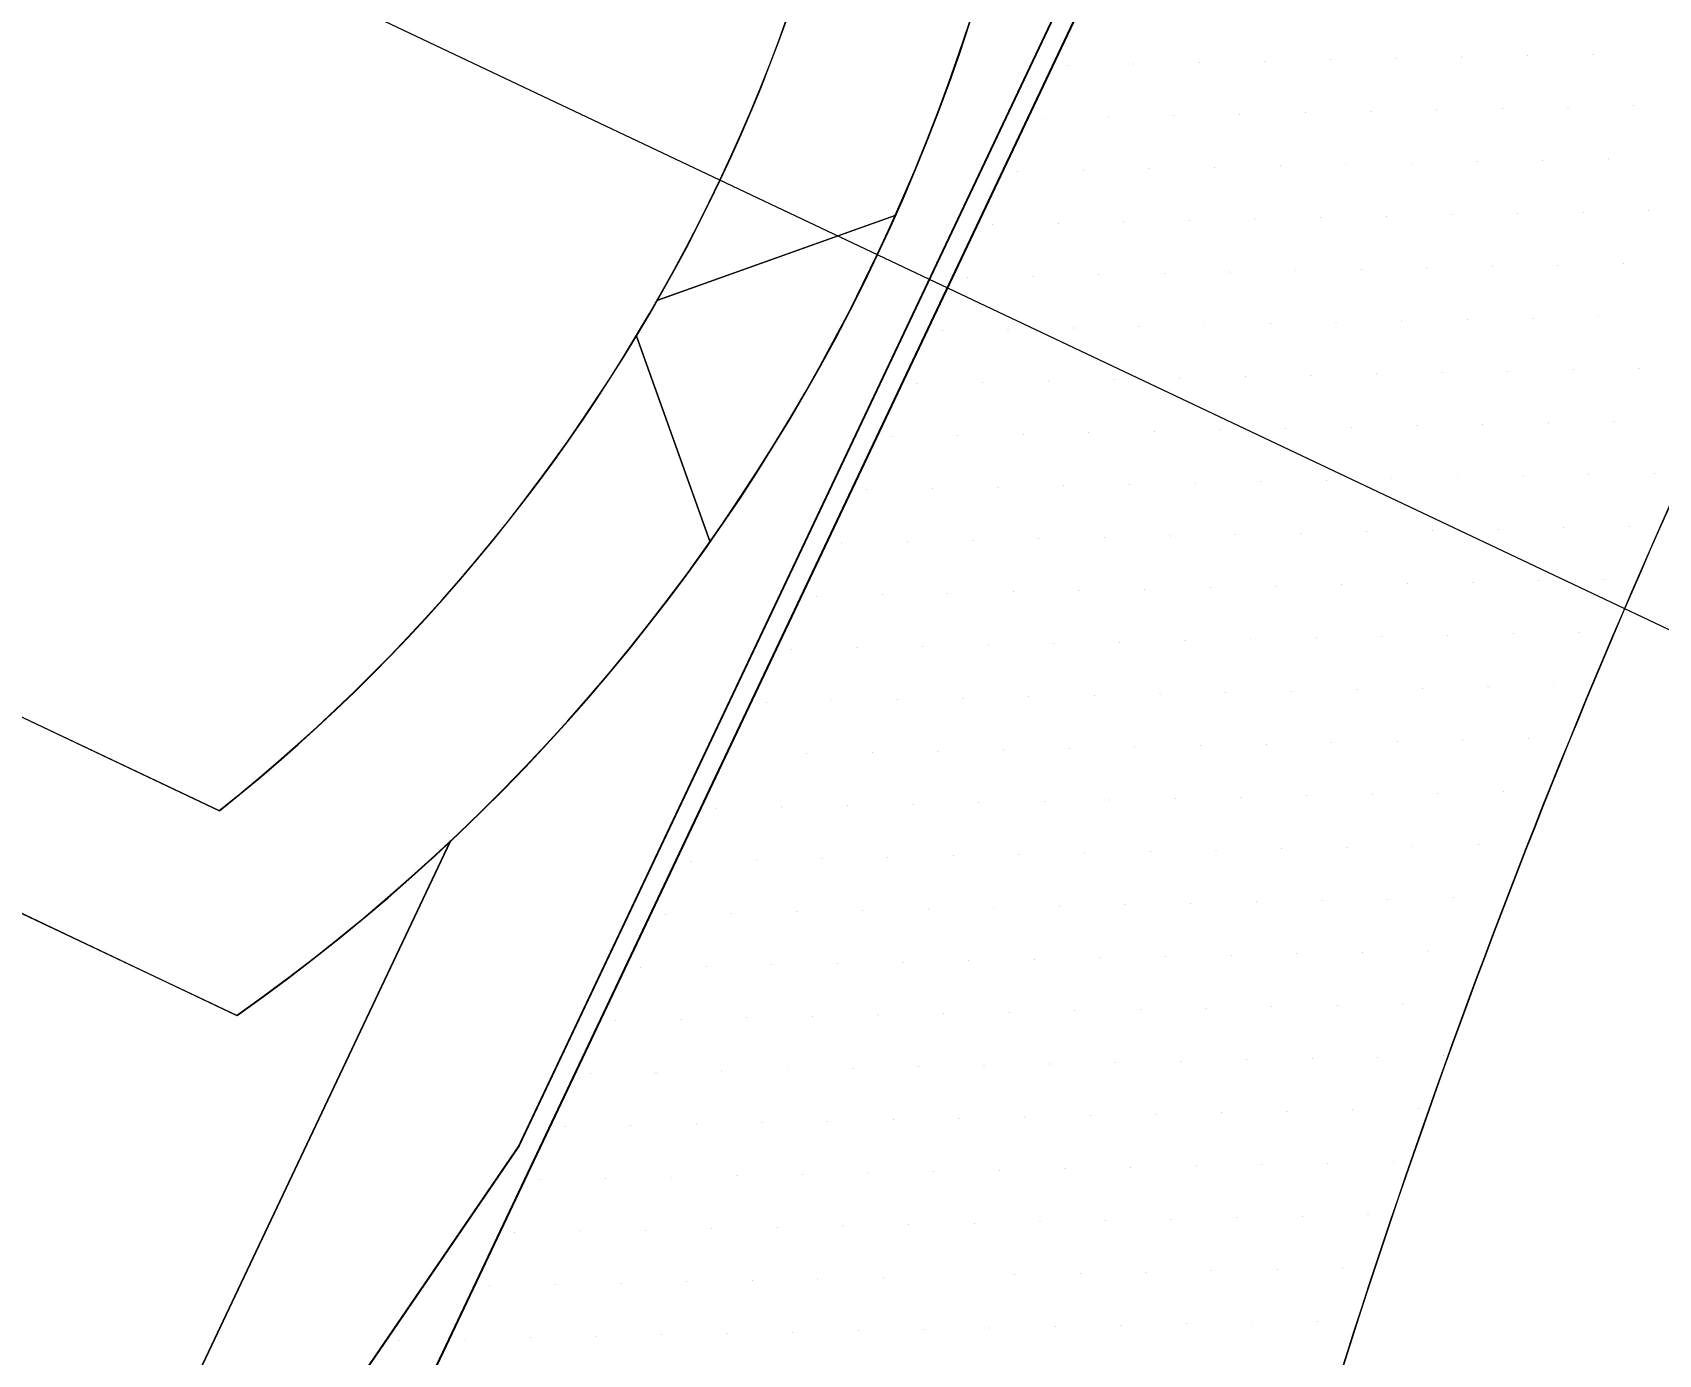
# Model space of a CAD drawing. Extents: x 820 to 5791, y 1495 to 5010.
# Drawn here: x 3733.518 to 3734.617, y 2116.479 to 2117.372 of the extents above; entities that cross this region are included whole.
import ezdxf

# ---------------------------------------------------------------- set-up
doc = ezdxf.new("R2010")
doc.units = 0
doc.header["$LTSCALE"] = 20
doc.layers.get('0').update_dxf_attribs({"linetype": 'CONTINUOUS', "lineweight": 15})
doc.layers.get('DEFPOINTS').update_dxf_attribs({"linetype": 'CONTINUOUS'})
doc.layers.add('_00_TT_PLASTER INTERIOR', color=60, linetype='CONTINUOUS', lineweight=0)
doc.layers.add('ölç', color=63, linetype='CONTINUOUS', lineweight=20)
doc.layers.add('dış ölçü', color=7, linetype='CONTINUOUS', lineweight=20, true_color=0x0d6787)
doc.styles.add('TRS', font='times.ttf', dxfattribs={"width": 0.8})
doc.dimstyles.new('dış ölçü', dxfattribs={"dimtxt": 12, "dimasz": 5, "dimexe": 5, "dimexo": 35, "dimgap": 5, "dimtad": 1, "dimdec": 0, "dimdsep": 46, "dimtxsty": 'TRS', "dimblk": 'DOT', "dimcen": 0, "dimdle": 0.1, "dimclrd": 256, "dimclre": 256, "dimclrt": 73, "dimadec": 0, "dimazin": 0, "dimtfac": 0.3, "dimtdec": 0, "dimtix": 1, "dimtmove": 2, "dimatfit": 3, "dimldrblk": 'DOT', "dimfxl": 1, "dimfxlon": 1, "dimtolj": 1, "dimarcsym": 0})

# ---------------------------------------------------------------- blocks, each defined once
blk = doc.blocks.new('_Dot')
at = {"layer": 'ölç', "color": 0, "lineweight": -2}
blk.add_line((-0.5, 0), (-1, 0), dxfattribs=at)
at = {"layer": 'ölç', "color": 0, "const_width": 0.5}
blk.add_lwpolyline([(-0.25, 0, 1), (0.25, 0, 1)], format="xyb", close=True, dxfattribs=at)
blk = doc.blocks.new('*D181')
at = {"layer": 'DEFPOINTS', "color": 0, "transparency": 16777216}
for p in [(3775.1763, 2256.6421), (3795.621, 2246.9543), (3700.9717, 2100.0445)]:
    blk.add_point(p, dxfattribs=at)
at = {"layer": 'dış ölçü', "lineweight": -2, "transparency": 16777216}
for p, q in [((3795.621, 2246.9543), (3800.1394, 2244.8132)), ((3723.5575, 2094.875), (3793.48, 2242.4359)), ((3721.4164, 2090.3566), (3725.9348, 2088.2156))]:
    blk.add_line(p, q, dxfattribs=at)
at = {"layer": 'dış ölçü', "lineweight": -2, "transparency": 16777216, "xscale": 5, "yscale": 5, "zscale": 5}
for p, rotation in [((3795.621, 2246.9543), 64.64582318121852), ((3721.4164, 2090.3566), 244.6458231812186)]:
    blk.add_blockref('_Dot', p, dxfattribs=dict(at, rotation=rotation))
at = {"layer": 'dış ölçü', "color": 73, "transparency": 16777216, "insert": (3748.4688, 2173.4177), "char_height": 12, "attachment_point": 5, "rotation": 64.6458, "style": 'TRS'}
blk.add_mtext('\\A1;173', dxfattribs=at)
blk = doc.blocks.new('*D190')
at = {"layer": 'DEFPOINTS', "color": 0, "transparency": 16777216}
for p in [(3775.1763, 2256.6421), (3700.9717, 2100.0445), (5084.1761, 2100.0445)]:
    blk.add_point(p, dxfattribs=at)
at = {"layer": 'dış ölçü', "lineweight": -2, "transparency": 16777216}
for p, q in [((5083.1761, 2256.6421), (5089.1761, 2256.6421)), ((5084.1761, 2251.6421), (5084.1761, 2105.0445)), ((5083.1761, 2100.0445), (5089.1761, 2100.0445))]:
    blk.add_line(p, q, dxfattribs=at)
at = {"layer": 'dış ölçü', "lineweight": -2, "transparency": 16777216, "xscale": 5, "yscale": 5, "zscale": 5}
for p, rotation in [((5084.1761, 2256.6421), 90), ((5084.1761, 2100.0445), 270)]:
    blk.add_blockref('_Dot', p, dxfattribs=dict(at, rotation=rotation))
at = {"layer": 'dış ölçü', "color": 73, "transparency": 16777216, "insert": (5073.0549, 2178.3433), "char_height": 12, "attachment_point": 5, "rotation": 90, "style": 'TRS'}
blk.add_mtext('\\A1;157', dxfattribs=at)
blk = doc.blocks.new('*D191')
at = {"layer": 'DEFPOINTS', "color": 0, "transparency": 16777216}
for p in [(3775.1763, 2339.1054), (3700.9717, 2100.0445), (3775.1763, 1729.2783)]:
    blk.add_point(p, dxfattribs=at)
at = {"layer": 'dış ölçü', "lineweight": -2, "transparency": 16777216}
for p, q in [((3700.9717, 1730.2783), (3700.9717, 1724.2783)), ((3775.1763, 1730.2783), (3775.1763, 1724.2783)), ((3705.9717, 1729.2783), (3770.1763, 1729.2783))]:
    blk.add_line(p, q, dxfattribs=at)
at = {"layer": 'dış ölçü', "lineweight": -2, "transparency": 16777216, "xscale": 5, "yscale": 5, "zscale": 5, "rotation": 180}
blk.add_blockref('_Dot', (3700.9717, 1729.2783), dxfattribs=at)
at = {"layer": 'dış ölçü', "lineweight": -2, "transparency": 16777216, "xscale": 5, "yscale": 5, "zscale": 5}
blk.add_blockref('_Dot', (3775.1763, 1729.2783), dxfattribs=at)
at = {"layer": 'dış ölçü', "color": 73, "transparency": 16777216, "insert": (3738.074, 1740.3994), "char_height": 12, "attachment_point": 5, "style": 'TRS'}
blk.add_mtext('\\A1;74', dxfattribs=at)
blk = doc.blocks.new('HGJFG')
at = {"color": 9, "ltscale": 0.5}
for p, q in [((-1425.5612, -3255.4671), (-1452.5397, -3242.6832)), ((-1425.561, -3255.4672), (-1452.5395, -3242.6833))]:
    blk.add_line(p, q, dxfattribs=at)
at = {"color": 9}
for p, q in [((-1430.1871, -3252.5608), (-1430.7419, -3253.7318)), ((-1430.1869, -3252.5609), (-1430.7417, -3253.7319)), ((-1430.1858, -3252.5587), (-1430.7407, -3253.7297)), ((-1430.1856, -3252.5588), (-1430.7405, -3253.7298)), ((-1429.9703, -3252.9912), (-1429.9703, -3252.9912)), ((-1430.3696, -3252.9996), (-1430.3696, -3252.9996)), ((-1430.3694, -3252.9997), (-1430.3694, -3252.9997)), ((-1430.3252, -3252.9987), (-1430.3252, -3252.9987)), ((-1430.325, -3252.9988), (-1430.325, -3252.9988)), ((-1430.2809, -3252.9977), (-1430.2809, -3252.9977)), ((-1430.2807, -3252.9978), (-1430.2807, -3252.9978)), ((-1430.2365, -3252.9968), (-1430.2365, -3252.9968)), ((-1430.2363, -3252.9969), (-1430.2363, -3252.9969)), ((-1430.1922, -3252.9959), (-1430.1922, -3252.9959)), ((-1430.1919, -3252.996), (-1430.1919, -3252.996)), ((-1430.1478, -3252.9949), (-1430.1478, -3252.9949)), ((-1430.1476, -3252.995), (-1430.1476, -3252.995)), ((-1430.1034, -3252.994), (-1430.1034, -3252.994)), ((-1430.1032, -3252.9941), (-1430.1032, -3252.9941)), ((-1430.0591, -3252.993), (-1430.0591, -3252.993)), ((-1430.0589, -3252.9931), (-1430.0589, -3252.9931)), ((-1430.0147, -3252.9921), (-1430.0147, -3252.9921)), ((-1430.0145, -3252.9922), (-1430.0145, -3252.9922)), ((-1430.3422, -3253.0345), (-1430.3422, -3253.0345)), ((-1430.342, -3253.0346), (-1430.342, -3253.0346)), ((-1430.2979, -3253.0336), (-1430.2979, -3253.0336)), ((-1430.2977, -3253.0337), (-1430.2977, -3253.0337)), ((-1430.2535, -3253.0327), (-1430.2535, -3253.0327)), ((-1430.2533, -3253.0328), (-1430.2533, -3253.0328)), ((-1430.2092, -3253.0317), (-1430.2092, -3253.0317)), ((-1430.2089, -3253.0318), (-1430.2089, -3253.0318)), ((-1430.1648, -3253.0308), (-1430.1648, -3253.0308)), ((-1430.1646, -3253.0309), (-1430.1646, -3253.0309)), ((-1430.1204, -3253.0298), (-1430.1204, -3253.0298)), ((-1430.1202, -3253.0299), (-1430.1202, -3253.0299)), ((-1430.0761, -3253.0289), (-1430.0761, -3253.0289)), ((-1430.0759, -3253.029), (-1430.0759, -3253.029)), ((-1430.0317, -3253.028), (-1430.0317, -3253.028)), ((-1430.0315, -3253.0281), (-1430.0315, -3253.0281)), ((-1429.9873, -3253.027), (-1429.9873, -3253.027)), ((-1429.9871, -3253.0271), (-1429.9871, -3253.0271)), ((-1430.3866, -3253.0355), (-1430.3866, -3253.0355)), ((-1430.3864, -3253.0356), (-1430.3864, -3253.0356)), ((-1430.2261, -3253.0676), (-1430.2261, -3253.0676)), ((-1430.2259, -3253.0677), (-1430.2259, -3253.0677)), ((-1430.1818, -3253.0666), (-1430.1818, -3253.0666)), ((-1430.1816, -3253.0667), (-1430.1816, -3253.0667)), ((-1430.1374, -3253.0657), (-1430.1374, -3253.0657)), ((-1430.1372, -3253.0658), (-1430.1372, -3253.0658)), ((-1430.0931, -3253.0648), (-1430.0931, -3253.0648)), ((-1430.0929, -3253.0649), (-1430.0929, -3253.0649)), ((-1430.0487, -3253.0638), (-1430.0487, -3253.0638)), ((-1430.0485, -3253.0639), (-1430.0485, -3253.0639)), ((-1430.0043, -3253.0629), (-1430.0043, -3253.0629)), ((-1430.0041, -3253.063), (-1430.0041, -3253.063)), ((-1430.4036, -3253.0713), (-1430.4036, -3253.0713)), ((-1430.4034, -3253.0714), (-1430.4034, -3253.0714)), ((-1430.3592, -3253.0704), (-1430.3592, -3253.0704)), ((-1430.359, -3253.0705), (-1430.359, -3253.0705)), ((-1430.3149, -3253.0695), (-1430.3149, -3253.0695)), ((-1430.3147, -3253.0696), (-1430.3147, -3253.0696)), ((-1430.2705, -3253.0685), (-1430.2705, -3253.0685)), ((-1430.2703, -3253.0686), (-1430.2703, -3253.0686)), ((-1430.6472, -3253.1584), (-1430.4861, -3253.1009)), ((-1430.6468, -3253.1583), (-1430.4858, -3253.1008)), ((-1430.1101, -3253.1006), (-1430.1101, -3253.1006)), ((-1430.1098, -3253.1007), (-1430.1098, -3253.1007)), ((-1430.0657, -3253.0997), (-1430.0657, -3253.0997)), ((-1430.0655, -3253.0998), (-1430.0655, -3253.0998)), ((-1430.0213, -3253.0988), (-1430.0213, -3253.0988)), ((-1430.0211, -3253.0989), (-1430.0211, -3253.0989)), ((-1429.977, -3253.0978), (-1429.977, -3253.0978)), ((-1429.9768, -3253.0979), (-1429.9768, -3253.0979)), ((-1430.4206, -3253.1072), (-1430.4206, -3253.1072)), ((-1430.4204, -3253.1073), (-1430.4204, -3253.1073)), ((-1430.3762, -3253.1063), (-1430.3762, -3253.1063)), ((-1430.376, -3253.1064), (-1430.376, -3253.1064)), ((-1430.3319, -3253.1053), (-1430.3319, -3253.1053)), ((-1430.3317, -3253.1054), (-1430.3317, -3253.1054)), ((-1430.2875, -3253.1044), (-1430.2875, -3253.1044)), ((-1430.2873, -3253.1045), (-1430.2873, -3253.1045)), ((-1430.2431, -3253.1034), (-1430.2431, -3253.1034)), ((-1430.2429, -3253.1035), (-1430.2429, -3253.1035)), ((-1430.1988, -3253.1025), (-1430.1988, -3253.1025)), ((-1430.1986, -3253.1026), (-1430.1986, -3253.1026)), ((-1430.1544, -3253.1016), (-1430.1544, -3253.1016)), ((-1430.1542, -3253.1017), (-1430.1542, -3253.1017)), ((-1429.994, -3253.1337), (-1429.994, -3253.1337)), ((-1429.9938, -3253.1338), (-1429.9938, -3253.1338)), ((-1430.4376, -3253.1431), (-1430.4376, -3253.1431)), ((-1430.4374, -3253.1432), (-1430.4374, -3253.1432)), ((-1430.3932, -3253.1421), (-1430.3932, -3253.1421)), ((-1430.393, -3253.1422), (-1430.393, -3253.1422)), ((-1430.3489, -3253.1412), (-1430.3489, -3253.1412)), ((-1430.3487, -3253.1413), (-1430.3487, -3253.1413)), ((-1430.3045, -3253.1402), (-1430.3045, -3253.1402)), ((-1430.3043, -3253.1403), (-1430.3043, -3253.1403)), ((-1430.2601, -3253.1393), (-1430.2601, -3253.1393)), ((-1430.2599, -3253.1394), (-1430.2599, -3253.1394)), ((-1430.2158, -3253.1384), (-1430.2158, -3253.1384)), ((-1430.2156, -3253.1385), (-1430.2156, -3253.1385)), ((-1430.1714, -3253.1374), (-1430.1714, -3253.1374)), ((-1430.1712, -3253.1375), (-1430.1712, -3253.1375)), ((-1430.127, -3253.1365), (-1430.127, -3253.1365)), ((-1430.1268, -3253.1366), (-1430.1268, -3253.1366)), ((-1430.0827, -3253.1356), (-1430.0827, -3253.1356)), ((-1430.0825, -3253.1357), (-1430.0825, -3253.1357)), ((-1430.0383, -3253.1346), (-1430.0383, -3253.1346)), ((-1430.0381, -3253.1347), (-1430.0381, -3253.1347)), ((-1430.4102, -3253.178), (-1430.4102, -3253.178)), ((-1430.41, -3253.1781), (-1430.41, -3253.1781)), ((-1430.3659, -3253.1771), (-1430.3659, -3253.1771)), ((-1430.3656, -3253.1772), (-1430.3656, -3253.1772)), ((-1430.3215, -3253.1761), (-1430.3215, -3253.1761)), ((-1430.3213, -3253.1762), (-1430.3213, -3253.1762)), ((-1430.2771, -3253.1752), (-1430.2771, -3253.1752)), ((-1430.2769, -3253.1753), (-1430.2769, -3253.1753)), ((-1430.2328, -3253.1742), (-1430.2328, -3253.1742)), ((-1430.2326, -3253.1743), (-1430.2326, -3253.1743)), ((-1430.1884, -3253.1733), (-1430.1884, -3253.1733)), ((-1430.1882, -3253.1734), (-1430.1882, -3253.1734)), ((-1430.144, -3253.1724), (-1430.144, -3253.1724)), ((-1430.1438, -3253.1725), (-1430.1438, -3253.1725)), ((-1430.0997, -3253.1714), (-1430.0997, -3253.1714)), ((-1430.0995, -3253.1715), (-1430.0995, -3253.1715)), ((-1430.0553, -3253.1705), (-1430.0553, -3253.1705)), ((-1430.0551, -3253.1706), (-1430.0551, -3253.1706)), ((-1430.011, -3253.1696), (-1430.011, -3253.1696)), ((-1430.0108, -3253.1696), (-1430.0108, -3253.1696)), ((-1430.6613, -3253.1824), (-1430.6115, -3253.3217)), ((-1430.6612, -3253.1827), (-1430.6114, -3253.3219)), ((-1430.4546, -3253.1789), (-1430.4546, -3253.1789)), ((-1430.4544, -3253.179), (-1430.4544, -3253.179)), ((-1430.2941, -3253.211), (-1430.2941, -3253.211)), ((-1430.2939, -3253.2111), (-1430.2939, -3253.2111)), ((-1430.2498, -3253.2101), (-1430.2498, -3253.2101)), ((-1430.2496, -3253.2102), (-1430.2496, -3253.2102)), ((-1430.2054, -3253.2092), (-1430.2054, -3253.2092)), ((-1430.2052, -3253.2093), (-1430.2052, -3253.2093)), ((-1430.161, -3253.2082), (-1430.161, -3253.2082)), ((-1430.1608, -3253.2083), (-1430.1608, -3253.2083)), ((-1430.1167, -3253.2073), (-1430.1167, -3253.2073)), ((-1430.1165, -3253.2074), (-1430.1165, -3253.2074)), ((-1430.0723, -3253.2064), (-1430.0723, -3253.2064)), ((-1430.0721, -3253.2065), (-1430.0721, -3253.2065)), ((-1430.028, -3253.2054), (-1430.028, -3253.2054)), ((-1430.0277, -3253.2055), (-1430.0277, -3253.2055)), ((-1429.9836, -3253.2045), (-1429.9836, -3253.2045)), ((-1429.9834, -3253.2046), (-1429.9834, -3253.2046)), ((-1430.4716, -3253.2148), (-1430.4716, -3253.2148)), ((-1430.4714, -3253.2149), (-1430.4714, -3253.2149)), ((-1430.4272, -3253.2139), (-1430.4272, -3253.2139)), ((-1430.427, -3253.214), (-1430.427, -3253.214)), ((-1430.3828, -3253.2129), (-1430.3828, -3253.2129)), ((-1430.3826, -3253.213), (-1430.3826, -3253.213)), ((-1430.3385, -3253.212), (-1430.3385, -3253.212)), ((-1430.3383, -3253.2121), (-1430.3383, -3253.2121)), ((-1430.178, -3253.2441), (-1430.178, -3253.2441)), ((-1430.1778, -3253.2442), (-1430.1778, -3253.2442)), ((-1430.1337, -3253.2432), (-1430.1337, -3253.2432)), ((-1430.1335, -3253.2433), (-1430.1335, -3253.2433)), ((-1430.0893, -3253.2422), (-1430.0893, -3253.2422)), ((-1430.0891, -3253.2423), (-1430.0891, -3253.2423)), ((-1430.0449, -3253.2413), (-1430.0449, -3253.2413)), ((-1430.0447, -3253.2414), (-1430.0447, -3253.2414)), ((-1430.0006, -3253.2403), (-1430.0006, -3253.2403)), ((-1430.0004, -3253.2404), (-1430.0004, -3253.2404)), ((-1430.4886, -3253.2507), (-1430.4886, -3253.2507)), ((-1430.4884, -3253.2508), (-1430.4884, -3253.2508)), ((-1430.4442, -3253.2497), (-1430.4442, -3253.2497)), ((-1430.444, -3253.2498), (-1430.444, -3253.2498)), ((-1430.3998, -3253.2488), (-1430.3998, -3253.2488)), ((-1430.3996, -3253.2489), (-1430.3996, -3253.2489)), ((-1430.3555, -3253.2478), (-1430.3555, -3253.2478)), ((-1430.3553, -3253.2479), (-1430.3553, -3253.2479)), ((-1430.3111, -3253.2469), (-1430.3111, -3253.2469)), ((-1430.3109, -3253.247), (-1430.3109, -3253.247)), ((-1430.2668, -3253.246), (-1430.2668, -3253.246)), ((-1430.2665, -3253.2461), (-1430.2665, -3253.2461)), ((-1430.2224, -3253.245), (-1430.2224, -3253.245)), ((-1430.2222, -3253.2451), (-1430.2222, -3253.2451)), ((-1430.0619, -3253.2771), (-1430.0619, -3253.2771)), ((-1430.0176, -3253.2762), (-1430.0176, -3253.2762)), ((-1430.0174, -3253.2763), (-1430.0174, -3253.2763)), ((-1429.9732, -3253.2753), (-1429.9732, -3253.2753)), ((-1429.973, -3253.2754), (-1429.973, -3253.2754)), ((-1430.5056, -3253.2865), (-1430.5056, -3253.2865)), ((-1430.5054, -3253.2866), (-1430.5054, -3253.2866)), ((-1430.4612, -3253.2856), (-1430.4612, -3253.2856)), ((-1430.461, -3253.2857), (-1430.461, -3253.2857)), ((-1430.4168, -3253.2846), (-1430.4168, -3253.2846)), ((-1430.4166, -3253.2847), (-1430.4166, -3253.2847)), ((-1430.3725, -3253.2837), (-1430.3725, -3253.2837)), ((-1430.3723, -3253.2838), (-1430.3723, -3253.2838)), ((-1430.3281, -3253.2828), (-1430.3281, -3253.2828)), ((-1430.3279, -3253.2829), (-1430.3279, -3253.2829)), ((-1430.2838, -3253.2818), (-1430.2838, -3253.2818)), ((-1430.2835, -3253.2819), (-1430.2835, -3253.2819)), ((-1430.2394, -3253.2809), (-1430.2394, -3253.2809)), ((-1430.2392, -3253.281), (-1430.2392, -3253.281)), ((-1430.195, -3253.28), (-1430.195, -3253.28)), ((-1430.1948, -3253.2801), (-1430.1948, -3253.2801)), ((-1430.1507, -3253.279), (-1430.1507, -3253.279)), ((-1430.1505, -3253.2791), (-1430.1505, -3253.2791)), ((-1430.1063, -3253.2781), (-1430.1063, -3253.2781)), ((-1430.1061, -3253.2782), (-1430.1061, -3253.2782)), ((-1430.0617, -3253.2772), (-1430.0617, -3253.2772)), ((-1431.368, -3253.302), (-1430.9433, -3253.5033)), ((-1431.3678, -3253.3021), (-1430.943, -3253.5034)), ((-1430.4338, -3253.3205), (-1430.4338, -3253.3205)), ((-1430.4336, -3253.3206), (-1430.4336, -3253.3206)), ((-1430.3895, -3253.3196), (-1430.3895, -3253.3196)), ((-1430.3893, -3253.3197), (-1430.3893, -3253.3197)), ((-1430.3451, -3253.3186), (-1430.3451, -3253.3186)), ((-1430.3449, -3253.3187), (-1430.3449, -3253.3187)), ((-1430.3007, -3253.3177), (-1430.3007, -3253.3177)), ((-1430.3005, -3253.3178), (-1430.3005, -3253.3178)), ((-1430.2564, -3253.3168), (-1430.2564, -3253.3168)), ((-1430.2562, -3253.3169), (-1430.2562, -3253.3169)), ((-1430.212, -3253.3158), (-1430.212, -3253.3158)), ((-1430.2118, -3253.3159), (-1430.2118, -3253.3159)), ((-1430.1677, -3253.3149), (-1430.1677, -3253.3149)), ((-1430.1675, -3253.315), (-1430.1675, -3253.315)), ((-1430.1233, -3253.3139), (-1430.1233, -3253.3139)), ((-1430.1231, -3253.314), (-1430.1231, -3253.314)), ((-1430.0789, -3253.313), (-1430.0789, -3253.313)), ((-1430.0787, -3253.3131), (-1430.0787, -3253.3131)), ((-1430.0346, -3253.3121), (-1430.0346, -3253.3121)), ((-1430.0344, -3253.3122), (-1430.0344, -3253.3122)), ((-1429.9902, -3253.3111), (-1429.9902, -3253.3111)), ((-1429.99, -3253.3112), (-1429.99, -3253.3112)), ((-1430.5226, -3253.3224), (-1430.5226, -3253.3224)), ((-1430.5223, -3253.3225), (-1430.5223, -3253.3225)), ((-1430.4782, -3253.3214), (-1430.4782, -3253.3214)), ((-1430.478, -3253.3215), (-1430.478, -3253.3215)), ((-1430.9314, -3253.6417), (-1431.564, -3253.3419)), ((-1430.9312, -3253.6418), (-1431.5638, -3253.342)), ((-1430.3177, -3253.3536), (-1430.3177, -3253.3536)), ((-1430.3175, -3253.3537), (-1430.3175, -3253.3537)), ((-1430.2734, -3253.3526), (-1430.2734, -3253.3526)), ((-1430.2732, -3253.3527), (-1430.2732, -3253.3527)), ((-1430.229, -3253.3517), (-1430.229, -3253.3517)), ((-1430.2288, -3253.3518), (-1430.2288, -3253.3518)), ((-1430.1847, -3253.3507), (-1430.1847, -3253.3507)), ((-1430.1844, -3253.3508), (-1430.1844, -3253.3508)), ((-1430.1403, -3253.3498), (-1430.1403, -3253.3498)), ((-1430.1401, -3253.3499), (-1430.1401, -3253.3499)), ((-1430.0959, -3253.3489), (-1430.0959, -3253.3489)), ((-1430.0957, -3253.349), (-1430.0957, -3253.349)), ((-1430.0516, -3253.3479), (-1430.0516, -3253.3479)), ((-1430.0514, -3253.348), (-1430.0514, -3253.348)), ((-1430.0072, -3253.347), (-1430.0072, -3253.347)), ((-1430.007, -3253.3471), (-1430.007, -3253.3471)), ((-1430.5396, -3253.3583), (-1430.5396, -3253.3583)), ((-1430.5393, -3253.3583), (-1430.5393, -3253.3583)), ((-1430.4952, -3253.3573), (-1430.4952, -3253.3573)), ((-1430.495, -3253.3574), (-1430.495, -3253.3574)), ((-1430.4508, -3253.3564), (-1430.4508, -3253.3564)), ((-1430.4506, -3253.3565), (-1430.4506, -3253.3565)), ((-1430.4065, -3253.3554), (-1430.4065, -3253.3554)), ((-1430.4063, -3253.3555), (-1430.4063, -3253.3555)), ((-1430.3621, -3253.3545), (-1430.3621, -3253.3545)), ((-1430.3619, -3253.3546), (-1430.3619, -3253.3546)), ((-1430.2017, -3253.3866), (-1430.2017, -3253.3866)), ((-1430.2014, -3253.3867), (-1430.2014, -3253.3867)), ((-1430.1573, -3253.3857), (-1430.1573, -3253.3857)), ((-1430.1571, -3253.3858), (-1430.1571, -3253.3858)), ((-1430.1129, -3253.3847), (-1430.1129, -3253.3847)), ((-1430.1127, -3253.3848), (-1430.1127, -3253.3848)), ((-1430.0686, -3253.3838), (-1430.0686, -3253.3838)), ((-1430.0684, -3253.3839), (-1430.0684, -3253.3839)), ((-1430.0242, -3253.3829), (-1430.0242, -3253.3829)), ((-1430.024, -3253.383), (-1430.024, -3253.383)), ((-1430.5565, -3253.3941), (-1430.5565, -3253.3941)), ((-1430.5563, -3253.3942), (-1430.5563, -3253.3942)), ((-1430.5122, -3253.3932), (-1430.5122, -3253.3932)), ((-1430.512, -3253.3933), (-1430.512, -3253.3933)), ((-1430.4678, -3253.3922), (-1430.4678, -3253.3922)), ((-1430.4676, -3253.3923), (-1430.4676, -3253.3923)), ((-1430.4235, -3253.3913), (-1430.4235, -3253.3913)), ((-1430.4233, -3253.3914), (-1430.4233, -3253.3914)), ((-1430.3791, -3253.3904), (-1430.3791, -3253.3904)), ((-1430.3789, -3253.3905), (-1430.3789, -3253.3905)), ((-1430.3347, -3253.3894), (-1430.3347, -3253.3894)), ((-1430.3345, -3253.3895), (-1430.3345, -3253.3895)), ((-1430.2904, -3253.3885), (-1430.2904, -3253.3885)), ((-1430.2902, -3253.3886), (-1430.2902, -3253.3886)), ((-1430.246, -3253.3876), (-1430.246, -3253.3876)), ((-1430.2458, -3253.3877), (-1430.2458, -3253.3877)), ((-1430.0856, -3253.4197), (-1430.0856, -3253.4197)), ((-1430.0854, -3253.4198), (-1430.0854, -3253.4198)), ((-1430.0412, -3253.4187), (-1430.0412, -3253.4187)), ((-1430.041, -3253.4188), (-1430.041, -3253.4188)), ((-1430.5735, -3253.43), (-1430.5735, -3253.43)), ((-1430.5733, -3253.4301), (-1430.5733, -3253.4301)), ((-1430.5292, -3253.429), (-1430.5292, -3253.429)), ((-1430.529, -3253.4291), (-1430.529, -3253.4291)), ((-1430.4848, -3253.4281), (-1430.4848, -3253.4281)), ((-1430.4846, -3253.4282), (-1430.4846, -3253.4282)), ((-1430.4405, -3253.4272), (-1430.4405, -3253.4272)), ((-1430.4402, -3253.4273), (-1430.4402, -3253.4273)), ((-1430.3961, -3253.4262), (-1430.3961, -3253.4262)), ((-1430.3959, -3253.4263), (-1430.3959, -3253.4263)), ((-1430.3517, -3253.4253), (-1430.3517, -3253.4253)), ((-1430.3515, -3253.4254), (-1430.3515, -3253.4254)), ((-1430.3074, -3253.4244), (-1430.3074, -3253.4244)), ((-1430.3072, -3253.4245), (-1430.3072, -3253.4245)), ((-1430.263, -3253.4234), (-1430.263, -3253.4234)), ((-1430.2628, -3253.4235), (-1430.2628, -3253.4235)), ((-1430.2186, -3253.4225), (-1430.2186, -3253.4225)), ((-1430.2184, -3253.4226), (-1430.2184, -3253.4226)), ((-1430.1743, -3253.4215), (-1430.1743, -3253.4215)), ((-1430.1741, -3253.4216), (-1430.1741, -3253.4216)), ((-1430.1299, -3253.4206), (-1430.1299, -3253.4206)), ((-1430.1297, -3253.4207), (-1430.1297, -3253.4207)), ((-1430.5018, -3253.464), (-1430.5018, -3253.464)), ((-1430.4574, -3253.463), (-1430.4574, -3253.463)), ((-1430.4572, -3253.4631), (-1430.4572, -3253.4631)), ((-1430.4131, -3253.4621), (-1430.4131, -3253.4621)), ((-1430.4129, -3253.4622), (-1430.4129, -3253.4622)), ((-1430.3687, -3253.4612), (-1430.3687, -3253.4612)), ((-1430.3685, -3253.4613), (-1430.3685, -3253.4613)), ((-1430.3244, -3253.4602), (-1430.3244, -3253.4602)), ((-1430.3242, -3253.4603), (-1430.3242, -3253.4603)), ((-1430.28, -3253.4593), (-1430.28, -3253.4593)), ((-1430.2798, -3253.4594), (-1430.2798, -3253.4594)), ((-1430.2356, -3253.4583), (-1430.2356, -3253.4583)), ((-1430.2354, -3253.4584), (-1430.2354, -3253.4584)), ((-1430.1913, -3253.4574), (-1430.1913, -3253.4574)), ((-1430.1911, -3253.4575), (-1430.1911, -3253.4575)), ((-1430.1469, -3253.4565), (-1430.1469, -3253.4565)), ((-1430.1467, -3253.4566), (-1430.1467, -3253.4566)), ((-1430.1026, -3253.4555), (-1430.1026, -3253.4555)), ((-1430.1023, -3253.4556), (-1430.1023, -3253.4556)), ((-1430.0582, -3253.4546), (-1430.0582, -3253.4546)), ((-1430.058, -3253.4547), (-1430.058, -3253.4547)), ((-1430.5905, -3253.4658), (-1430.5905, -3253.4658)), ((-1430.5903, -3253.4659), (-1430.5903, -3253.4659)), ((-1430.5462, -3253.4649), (-1430.5462, -3253.4649)), ((-1430.546, -3253.465), (-1430.546, -3253.465)), ((-1430.5016, -3253.4641), (-1430.5016, -3253.4641)), ((-1430.3857, -3253.497), (-1430.3857, -3253.497)), ((-1430.3414, -3253.4961), (-1430.3414, -3253.4961)), ((-1430.3412, -3253.4962), (-1430.3412, -3253.4962)), ((-1430.297, -3253.4951), (-1430.297, -3253.4951)), ((-1430.2968, -3253.4952), (-1430.2968, -3253.4952)), ((-1430.2526, -3253.4942), (-1430.2526, -3253.4942)), ((-1430.2524, -3253.4943), (-1430.2524, -3253.4943)), ((-1430.2083, -3253.4933), (-1430.2083, -3253.4933)), ((-1430.2081, -3253.4934), (-1430.2081, -3253.4934)), ((-1430.1639, -3253.4923), (-1430.1639, -3253.4923)), ((-1430.1637, -3253.4924), (-1430.1637, -3253.4924)), ((-1430.1195, -3253.4914), (-1430.1195, -3253.4914)), ((-1430.1193, -3253.4915), (-1430.1193, -3253.4915)), ((-1430.0752, -3253.4905), (-1430.0752, -3253.4905)), ((-1430.075, -3253.4906), (-1430.075, -3253.4906)), ((-1430.6075, -3253.5017), (-1430.6075, -3253.5017)), ((-1430.6073, -3253.5018), (-1430.6073, -3253.5018)), ((-1430.5632, -3253.5008), (-1430.5632, -3253.5008)), ((-1430.563, -3253.5009), (-1430.563, -3253.5009)), ((-1430.5188, -3253.4998), (-1430.5188, -3253.4998)), ((-1430.5186, -3253.4999), (-1430.5186, -3253.4999)), ((-1430.4744, -3253.4989), (-1430.4744, -3253.4989)), ((-1430.4742, -3253.499), (-1430.4742, -3253.499)), ((-1430.4301, -3253.498), (-1430.4301, -3253.498)), ((-1430.4299, -3253.4981), (-1430.4299, -3253.4981)), ((-1430.3855, -3253.4971), (-1430.3855, -3253.4971)), ((-1430.9924, -3253.9574), (-1430.7871, -3253.5241)), ((-1430.9922, -3253.9575), (-1430.7869, -3253.5242)), ((-1430.2253, -3253.5291), (-1430.2253, -3253.5291)), ((-1430.2251, -3253.5292), (-1430.2251, -3253.5292)), ((-1430.1809, -3253.5282), (-1430.1809, -3253.5282)), ((-1430.1807, -3253.5283), (-1430.1807, -3253.5283)), ((-1430.1365, -3253.5273), (-1430.1365, -3253.5273)), ((-1430.1363, -3253.5274), (-1430.1363, -3253.5274)), ((-1430.0922, -3253.5263), (-1430.0922, -3253.5263)), ((-1430.092, -3253.5264), (-1430.092, -3253.5264)), ((-1430.6245, -3253.5376), (-1430.6245, -3253.5376)), ((-1430.6243, -3253.5377), (-1430.6243, -3253.5377)), ((-1430.5802, -3253.5366), (-1430.5802, -3253.5366)), ((-1430.58, -3253.5367), (-1430.58, -3253.5367)), ((-1430.5358, -3253.5357), (-1430.5358, -3253.5357)), ((-1430.5356, -3253.5358), (-1430.5356, -3253.5358)), ((-1430.4914, -3253.5348), (-1430.4914, -3253.5348)), ((-1430.4912, -3253.5349), (-1430.4912, -3253.5349)), ((-1430.4471, -3253.5338), (-1430.4471, -3253.5338)), ((-1430.4469, -3253.5339), (-1430.4469, -3253.5339)), ((-1430.4027, -3253.5329), (-1430.4027, -3253.5329)), ((-1430.4025, -3253.533), (-1430.4025, -3253.533)), ((-1430.3584, -3253.5319), (-1430.3584, -3253.5319)), ((-1430.3581, -3253.532), (-1430.3581, -3253.532)), ((-1430.314, -3253.531), (-1430.314, -3253.531)), ((-1430.3138, -3253.5311), (-1430.3138, -3253.5311)), ((-1430.2696, -3253.5301), (-1430.2696, -3253.5301)), ((-1430.2694, -3253.5302), (-1430.2694, -3253.5302)), ((-1430.1092, -3253.5622), (-1430.1092, -3253.5622)), ((-1430.109, -3253.5623), (-1430.109, -3253.5623)), ((-1430.6415, -3253.5734), (-1430.6415, -3253.5734)), ((-1430.6413, -3253.5735), (-1430.6413, -3253.5735)), ((-1430.5972, -3253.5725), (-1430.5972, -3253.5725)), ((-1430.597, -3253.5726), (-1430.597, -3253.5726)), ((-1430.5528, -3253.5716), (-1430.5528, -3253.5716)), ((-1430.5526, -3253.5717), (-1430.5526, -3253.5717)), ((-1430.5084, -3253.5706), (-1430.5084, -3253.5706)), ((-1430.5082, -3253.5707), (-1430.5082, -3253.5707)), ((-1430.4641, -3253.5697), (-1430.4641, -3253.5697)), ((-1430.4639, -3253.5698), (-1430.4639, -3253.5698)), ((-1430.4197, -3253.5688), (-1430.4197, -3253.5688)), ((-1430.4195, -3253.5688), (-1430.4195, -3253.5688)), ((-1430.3753, -3253.5678), (-1430.3753, -3253.5678)), ((-1430.3751, -3253.5679), (-1430.3751, -3253.5679)), ((-1430.331, -3253.5669), (-1430.331, -3253.5669)), ((-1430.3308, -3253.567), (-1430.3308, -3253.567)), ((-1430.2866, -3253.5659), (-1430.2866, -3253.5659)), ((-1430.2864, -3253.566), (-1430.2864, -3253.566)), ((-1430.2423, -3253.565), (-1430.2423, -3253.565)), ((-1430.2421, -3253.5651), (-1430.2421, -3253.5651)), ((-1430.1979, -3253.5641), (-1430.1979, -3253.5641)), ((-1430.1977, -3253.5642), (-1430.1977, -3253.5642)), ((-1430.1535, -3253.5631), (-1430.1535, -3253.5631)), ((-1430.1533, -3253.5632), (-1430.1533, -3253.5632)), ((-1430.5254, -3253.6065), (-1430.5254, -3253.6065)), ((-1430.5252, -3253.6066), (-1430.5252, -3253.6066)), ((-1430.4811, -3253.6056), (-1430.4811, -3253.6056)), ((-1430.4809, -3253.6057), (-1430.4809, -3253.6057)), ((-1430.4367, -3253.6046), (-1430.4367, -3253.6046)), ((-1430.4365, -3253.6047), (-1430.4365, -3253.6047)), ((-1430.3923, -3253.6037), (-1430.3923, -3253.6037)), ((-1430.3921, -3253.6038), (-1430.3921, -3253.6038)), ((-1430.348, -3253.6027), (-1430.348, -3253.6027)), ((-1430.3478, -3253.6028), (-1430.3478, -3253.6028)), ((-1430.3036, -3253.6018), (-1430.3036, -3253.6018)), ((-1430.3034, -3253.6019), (-1430.3034, -3253.6019)), ((-1430.2593, -3253.6009), (-1430.2593, -3253.6009)), ((-1430.259, -3253.601), (-1430.259, -3253.601)), ((-1430.2149, -3253.5999), (-1430.2149, -3253.5999)), ((-1430.2147, -3253.6), (-1430.2147, -3253.6)), ((-1430.1705, -3253.599), (-1430.1705, -3253.599)), ((-1430.1703, -3253.5991), (-1430.1703, -3253.5991)), ((-1430.1262, -3253.5981), (-1430.1262, -3253.5981)), ((-1430.126, -3253.5982), (-1430.126, -3253.5982)), ((-1430.6585, -3253.6093), (-1430.6585, -3253.6093)), ((-1430.6583, -3253.6094), (-1430.6583, -3253.6094)), ((-1430.6142, -3253.6084), (-1430.6142, -3253.6084)), ((-1430.6139, -3253.6085), (-1430.6139, -3253.6085)), ((-1430.5698, -3253.6074), (-1430.5698, -3253.6074)), ((-1430.5696, -3253.6075), (-1430.5696, -3253.6075)), ((-1430.4093, -3253.6395), (-1430.4093, -3253.6395)), ((-1430.4091, -3253.6396), (-1430.4091, -3253.6396)), ((-1430.365, -3253.6386), (-1430.365, -3253.6386)), ((-1430.3648, -3253.6387), (-1430.3648, -3253.6387)), ((-1430.3206, -3253.6377), (-1430.3206, -3253.6377)), ((-1430.3204, -3253.6378), (-1430.3204, -3253.6378)), ((-1430.2763, -3253.6367), (-1430.2763, -3253.6367)), ((-1430.276, -3253.6368), (-1430.276, -3253.6368)), ((-1430.2319, -3253.6358), (-1430.2319, -3253.6358)), ((-1430.2317, -3253.6359), (-1430.2317, -3253.6359)), ((-1430.1875, -3253.6349), (-1430.1875, -3253.6349)), ((-1430.1873, -3253.635), (-1430.1873, -3253.635)), ((-1430.1432, -3253.6339), (-1430.1432, -3253.6339)), ((-1430.143, -3253.634), (-1430.143, -3253.634)), ((-1430.6755, -3253.6452), (-1430.6755, -3253.6452)), ((-1430.6753, -3253.6453), (-1430.6753, -3253.6453)), ((-1430.6311, -3253.6442), (-1430.6311, -3253.6442)), ((-1430.6309, -3253.6443), (-1430.6309, -3253.6443)), ((-1430.5868, -3253.6433), (-1430.5868, -3253.6433)), ((-1430.5866, -3253.6434), (-1430.5866, -3253.6434)), ((-1430.5424, -3253.6424), (-1430.5424, -3253.6424)), ((-1430.5422, -3253.6425), (-1430.5422, -3253.6425)), ((-1430.4981, -3253.6414), (-1430.4981, -3253.6414)), ((-1430.4979, -3253.6415), (-1430.4979, -3253.6415)), ((-1430.4537, -3253.6405), (-1430.4537, -3253.6405)), ((-1430.4535, -3253.6406), (-1430.4535, -3253.6406)), ((-1430.2932, -3253.6726), (-1430.2932, -3253.6726)), ((-1430.293, -3253.6727), (-1430.293, -3253.6727)), ((-1430.2489, -3253.6717), (-1430.2489, -3253.6717)), ((-1430.2487, -3253.6718), (-1430.2487, -3253.6718)), ((-1430.2045, -3253.6707), (-1430.2045, -3253.6707)), ((-1430.2043, -3253.6708), (-1430.2043, -3253.6708)), ((-1430.1602, -3253.6698), (-1430.1602, -3253.6698)), ((-1430.16, -3253.6699), (-1430.16, -3253.6699)), ((-1430.1158, -3253.6688), (-1430.1158, -3253.6688)), ((-1430.1156, -3253.6689), (-1430.1156, -3253.6689)), ((-1430.6925, -3253.681), (-1430.6925, -3253.681)), ((-1430.6923, -3253.6811), (-1430.6923, -3253.6811)), ((-1430.6481, -3253.6801), (-1430.6481, -3253.6801)), ((-1430.6479, -3253.6802), (-1430.6479, -3253.6802)), ((-1430.6038, -3253.6792), (-1430.6038, -3253.6792)), ((-1430.6036, -3253.6793), (-1430.6036, -3253.6793)), ((-1430.5594, -3253.6782), (-1430.5594, -3253.6782)), ((-1430.5592, -3253.6783), (-1430.5592, -3253.6783)), ((-1430.5151, -3253.6773), (-1430.5151, -3253.6773)), ((-1430.5148, -3253.6774), (-1430.5148, -3253.6774)), ((-1430.4707, -3253.6763), (-1430.4707, -3253.6763)), ((-1430.4705, -3253.6764), (-1430.4705, -3253.6764)), ((-1430.4263, -3253.6754), (-1430.4263, -3253.6754)), ((-1430.4261, -3253.6755), (-1430.4261, -3253.6755)), ((-1430.382, -3253.6745), (-1430.382, -3253.6745)), ((-1430.3818, -3253.6746), (-1430.3818, -3253.6746)), ((-1430.3376, -3253.6735), (-1430.3376, -3253.6735)), ((-1430.3374, -3253.6736), (-1430.3374, -3253.6736)), ((-1430.1772, -3253.7056), (-1430.1772, -3253.7056)), ((-1430.1769, -3253.7057), (-1430.1769, -3253.7057)), ((-1430.1328, -3253.7047), (-1430.1328, -3253.7047)), ((-1430.1326, -3253.7048), (-1430.1326, -3253.7048)), ((-1430.6651, -3253.716), (-1430.6651, -3253.716)), ((-1430.6649, -3253.7161), (-1430.6649, -3253.7161)), ((-1430.6208, -3253.715), (-1430.6208, -3253.715)), ((-1430.6206, -3253.7151), (-1430.6206, -3253.7151)), ((-1430.5764, -3253.7141), (-1430.5764, -3253.7141)), ((-1430.5762, -3253.7142), (-1430.5762, -3253.7142)), ((-1430.5321, -3253.7131), (-1430.5321, -3253.7131)), ((-1430.5318, -3253.7132), (-1430.5318, -3253.7132)), ((-1430.4877, -3253.7122), (-1430.4877, -3253.7122)), ((-1430.4875, -3253.7123), (-1430.4875, -3253.7123)), ((-1430.4433, -3253.7113), (-1430.4433, -3253.7113)), ((-1430.4431, -3253.7114), (-1430.4431, -3253.7114)), ((-1430.399, -3253.7103), (-1430.399, -3253.7103)), ((-1430.3988, -3253.7104), (-1430.3988, -3253.7104)), ((-1430.3546, -3253.7094), (-1430.3546, -3253.7094)), ((-1430.3544, -3253.7095), (-1430.3544, -3253.7095)), ((-1430.3102, -3253.7085), (-1430.3102, -3253.7085)), ((-1430.31, -3253.7086), (-1430.31, -3253.7086)), ((-1430.2659, -3253.7075), (-1430.2659, -3253.7075)), ((-1430.2657, -3253.7076), (-1430.2657, -3253.7076)), ((-1430.2215, -3253.7066), (-1430.2215, -3253.7066)), ((-1430.2213, -3253.7067), (-1430.2213, -3253.7067)), ((-1430.7095, -3253.7169), (-1430.7095, -3253.7169)), ((-1430.7093, -3253.717), (-1430.7093, -3253.717)), ((-1430.7419, -3253.7318), (-1430.9247, -3253.999)), ((-1430.7417, -3253.7319), (-1430.9245, -3253.9991)), ((-1430.7407, -3253.7297), (-1430.9219, -3253.9946)), ((-1430.7405, -3253.7298), (-1430.9217, -3253.9947)), ((-1430.549, -3253.749), (-1430.549, -3253.749)), ((-1430.5488, -3253.7491), (-1430.5488, -3253.7491)), ((-1430.5047, -3253.7481), (-1430.5047, -3253.7481)), ((-1430.5045, -3253.7482), (-1430.5045, -3253.7482)), ((-1430.4603, -3253.7471), (-1430.4603, -3253.7471)), ((-1430.4601, -3253.7472), (-1430.4601, -3253.7472)), ((-1430.416, -3253.7462), (-1430.416, -3253.7462)), ((-1430.4158, -3253.7463), (-1430.4158, -3253.7463)), ((-1430.3716, -3253.7453), (-1430.3716, -3253.7453)), ((-1430.3714, -3253.7454), (-1430.3714, -3253.7454)), ((-1430.3272, -3253.7443), (-1430.3272, -3253.7443)), ((-1430.327, -3253.7444), (-1430.327, -3253.7444)), ((-1430.2829, -3253.7434), (-1430.2829, -3253.7434)), ((-1430.2827, -3253.7435), (-1430.2827, -3253.7435)), ((-1430.2385, -3253.7424), (-1430.2385, -3253.7424)), ((-1430.2383, -3253.7425), (-1430.2383, -3253.7425)), ((-1430.1941, -3253.7415), (-1430.1941, -3253.7415)), ((-1430.1939, -3253.7416), (-1430.1939, -3253.7416)), ((-1430.1498, -3253.7406), (-1430.1498, -3253.7406)), ((-1430.1496, -3253.7407), (-1430.1496, -3253.7407)), ((-1430.7265, -3253.7528), (-1430.7265, -3253.7528)), ((-1430.7263, -3253.7529), (-1430.7263, -3253.7529)), ((-1430.6821, -3253.7518), (-1430.6821, -3253.7518)), ((-1430.6819, -3253.7519), (-1430.6819, -3253.7519)), ((-1430.6378, -3253.7509), (-1430.6378, -3253.7509)), ((-1430.6376, -3253.751), (-1430.6376, -3253.751)), ((-1430.5934, -3253.7499), (-1430.5934, -3253.7499)), ((-1430.5932, -3253.75), (-1430.5932, -3253.75)), ((-1430.433, -3253.7821), (-1430.433, -3253.7821)), ((-1430.4327, -3253.7822), (-1430.4327, -3253.7822)), ((-1430.3886, -3253.7811), (-1430.3886, -3253.7811)), ((-1430.3884, -3253.7812), (-1430.3884, -3253.7812)), ((-1430.3442, -3253.7802), (-1430.3442, -3253.7802)), ((-1430.344, -3253.7803), (-1430.344, -3253.7803)), ((-1430.2999, -3253.7793), (-1430.2999, -3253.7793)), ((-1430.2997, -3253.7793), (-1430.2997, -3253.7793)), ((-1430.2555, -3253.7783), (-1430.2555, -3253.7783)), ((-1430.2553, -3253.7784), (-1430.2553, -3253.7784)), ((-1430.2111, -3253.7774), (-1430.2111, -3253.7774)), ((-1430.2109, -3253.7775), (-1430.2109, -3253.7775)), ((-1430.1668, -3253.7764), (-1430.1668, -3253.7764)), ((-1430.1666, -3253.7765), (-1430.1666, -3253.7765)), ((-1430.7435, -3253.7886), (-1430.7435, -3253.7886)), ((-1430.7433, -3253.7887), (-1430.7433, -3253.7887)), ((-1430.6991, -3253.7877), (-1430.6991, -3253.7877)), ((-1430.6989, -3253.7878), (-1430.6989, -3253.7878)), ((-1430.6548, -3253.7868), (-1430.6548, -3253.7868)), ((-1430.6546, -3253.7869), (-1430.6546, -3253.7869)), ((-1430.6104, -3253.7858), (-1430.6104, -3253.7858)), ((-1430.6102, -3253.7859), (-1430.6102, -3253.7859)), ((-1430.566, -3253.7849), (-1430.566, -3253.7849)), ((-1430.5658, -3253.785), (-1430.5658, -3253.785)), ((-1430.5217, -3253.7839), (-1430.5217, -3253.7839)), ((-1430.5215, -3253.784), (-1430.5215, -3253.784)), ((-1430.4773, -3253.783), (-1430.4773, -3253.783)), ((-1430.4771, -3253.7831), (-1430.4771, -3253.7831)), ((-1430.3169, -3253.8151), (-1430.3169, -3253.8151)), ((-1430.3167, -3253.8152), (-1430.3167, -3253.8152)), ((-1430.2725, -3253.8142), (-1430.2725, -3253.8142)), ((-1430.2723, -3253.8143), (-1430.2723, -3253.8143)), ((-1430.2281, -3253.8132), (-1430.2281, -3253.8132)), ((-1430.2279, -3253.8133), (-1430.2279, -3253.8133)), ((-1430.1838, -3253.8123), (-1430.1838, -3253.8123)), ((-1430.1836, -3253.8124), (-1430.1836, -3253.8124)), ((-1430.8048, -3253.8254), (-1430.8048, -3253.8254)), ((-1430.8046, -3253.8255), (-1430.8046, -3253.8255)), ((-1430.7605, -3253.8245), (-1430.7605, -3253.8245)), ((-1430.7603, -3253.8246), (-1430.7603, -3253.8246)), ((-1430.7161, -3253.8236), (-1430.7161, -3253.8236)), ((-1430.7159, -3253.8237), (-1430.7159, -3253.8237)), ((-1430.6718, -3253.8226), (-1430.6718, -3253.8226)), ((-1430.6716, -3253.8227), (-1430.6716, -3253.8227)), ((-1430.6274, -3253.8217), (-1430.6274, -3253.8217)), ((-1430.6272, -3253.8218), (-1430.6272, -3253.8218)), ((-1430.583, -3253.8207), (-1430.583, -3253.8207)), ((-1430.5828, -3253.8208), (-1430.5828, -3253.8208)), ((-1430.5387, -3253.8198), (-1430.5387, -3253.8198)), ((-1430.5385, -3253.8199), (-1430.5385, -3253.8199)), ((-1430.4943, -3253.8189), (-1430.4943, -3253.8189)), ((-1430.4941, -3253.819), (-1430.4941, -3253.819)), ((-1430.4499, -3253.8179), (-1430.4499, -3253.8179)), ((-1430.4497, -3253.818), (-1430.4497, -3253.818)), ((-1430.4056, -3253.817), (-1430.4056, -3253.817)), ((-1430.4054, -3253.8171), (-1430.4054, -3253.8171)), ((-1430.3612, -3253.8161), (-1430.3612, -3253.8161)), ((-1430.361, -3253.8162), (-1430.361, -3253.8162)), ((-1430.2008, -3253.8482), (-1430.2008, -3253.8482)), ((-1430.2006, -3253.8483), (-1430.2006, -3253.8483)), ((-1430.7331, -3253.8594), (-1430.7331, -3253.8594)), ((-1430.7329, -3253.8595), (-1430.7329, -3253.8595)), ((-1430.6888, -3253.8585), (-1430.6888, -3253.8585)), ((-1430.6885, -3253.8586), (-1430.6885, -3253.8586)), ((-1430.6444, -3253.8575), (-1430.6444, -3253.8575)), ((-1430.6442, -3253.8576), (-1430.6442, -3253.8576)), ((-1430.6, -3253.8566), (-1430.6, -3253.8566)), ((-1430.5998, -3253.8567), (-1430.5998, -3253.8567)), ((-1430.5557, -3253.8557), (-1430.5557, -3253.8557)), ((-1430.5555, -3253.8558), (-1430.5555, -3253.8558)), ((-1430.5113, -3253.8547), (-1430.5113, -3253.8547)), ((-1430.5111, -3253.8548), (-1430.5111, -3253.8548)), ((-1430.4669, -3253.8538), (-1430.4669, -3253.8538)), ((-1430.4667, -3253.8539), (-1430.4667, -3253.8539)), ((-1430.4226, -3253.8529), (-1430.4226, -3253.8529)), ((-1430.4224, -3253.853), (-1430.4224, -3253.853)), ((-1430.3782, -3253.8519), (-1430.3782, -3253.8519)), ((-1430.378, -3253.852), (-1430.378, -3253.852)), ((-1430.3339, -3253.851), (-1430.3339, -3253.851)), ((-1430.3336, -3253.8511), (-1430.3336, -3253.8511)), ((-1430.2895, -3253.85), (-1430.2895, -3253.85)), ((-1430.2893, -3253.8501), (-1430.2893, -3253.8501)), ((-1430.2451, -3253.8491), (-1430.2451, -3253.8491)), ((-1430.2449, -3253.8492), (-1430.2449, -3253.8492)), ((-1430.8218, -3253.8613), (-1430.8218, -3253.8613)), ((-1430.8216, -3253.8614), (-1430.8216, -3253.8614)), ((-1430.7775, -3253.8604), (-1430.7775, -3253.8604)), ((-1430.7773, -3253.8605), (-1430.7773, -3253.8605))]:
    blk.add_line(p, q, dxfattribs=at)
for centre, radius, start, end in [((-1431.6913, -3252.5623), 1.32, 305.1459, 4.1457), ((-1431.691, -3252.5624), 1.32, 305.1459, 4.1457), ((-1424.8802, -3255.5594), 5.5635, 146.479, 167.1717), ((-1424.88, -3255.5595), 5.5635, 146.479, 167.1717), ((-1431.6892, -3252.5633), 1.2, 308.4357, 0.8559), ((-1431.689, -3252.5634), 1.2, 308.4357, 0.8559)]:
    blk.add_arc(centre, radius, start, end, dxfattribs=at)

msp = doc.modelspace()

# ---------------------------------------------------------------- block references
at = {"layer": '_00_TT_PLASTER INTERIOR'}
msp.add_blockref('HGJFG', (5164.5872, 5370.3499), dxfattribs=at)

# ---------------------------------------------------------------- dimensions: what is measured, and where the dimension line sits
at = {"layer": 'dış ölçü'}
dim = msp.add_linear_dim(base=(3775.1763, 1729.2783), p1=(3700.9717, 2100.0445), p2=(3775.1763, 2339.1054), dimstyle='dış ölçü', dxfattribs=at)
dim.commit()
dim.dimension.update_dxf_attribs({"geometry": '*D191', "text_midpoint": (3738.074, 1740.3994)})
dim = msp.add_linear_dim(base=(5084.1761, 2100.0445), p1=(3775.1763, 2256.6421), p2=(3700.9717, 2100.0445), angle=90, dimstyle='dış ölçü', dxfattribs=at)
dim.commit()
dim.dimension.update_dxf_attribs({"geometry": '*D190', "text_midpoint": (5073.0549, 2178.3433)})
dim = msp.add_aligned_dim(p1=(3700.9717, 2100.0445), p2=(3775.1763, 2256.6421), distance=-22.6239, dimstyle='dış ölçü', dxfattribs=at)
dim.commit()
dim.dimension.update_dxf_attribs({"geometry": '*D181', "text_midpoint": (3748.4688, 2173.4177)})

doc.saveas('drawing.dxf')
